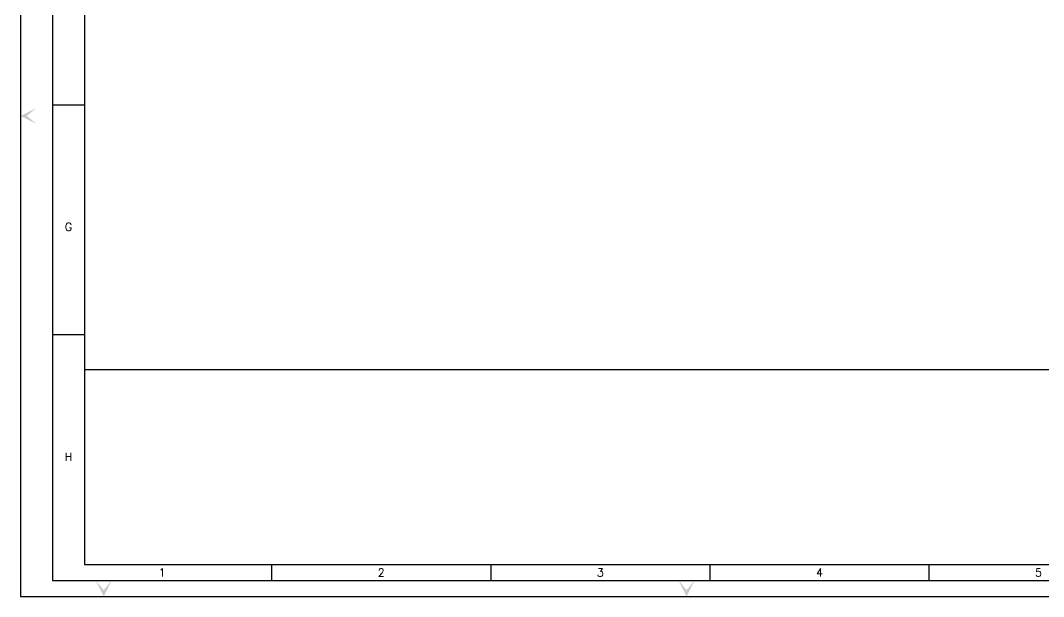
# Model space of a CAD drawing. Extents: x 482149 to 766876, y -388107 to -272741.
# Drawn here: x 510696 to 555810, y -356295 to -330904 of the extents above; entities that cross this region are included whole.
import ezdxf
from ezdxf.enums import TextEntityAlignment as Align

# ---------------------------------------------------------------- set-up
doc = ezdxf.new("R2010")
doc.units = 0
doc.header["$LTSCALE"] = 500
doc.header["$MEASUREMENT"] = 0
doc.layers.add('PNA', color=10, linetype='Continuous')
doc.styles.add('ROMANS', font='simplex.shx', dxfattribs={"width": 0.8, "height": 275, "bigfont": 'bigfont.shx'})

# ---------------------------------------------------------------- blocks, each defined once
blk = doc.blocks.new('FOLDER')
at = {"layer": 'PNA'}
for points in [[(-1250, 2500), (0, 0), (0, 1000)], [(1250, 2500), (0, 0), (0, 1000)]]:
    blk.add_solid(points, dxfattribs=at)
blk = doc.blocks.new('A1')
at = {"color": 1}
blk.add_line((81794, 6959), (1969, 6959), dxfattribs=at)
at = {"flags": 128}
blk.add_lwpolyline([(0, 0), (82779, 0), (82779, 58231), (0, 58231)], close=True, dxfattribs=at)
at = {"layer": 'PNA'}
for p, q in [((984, 15109), (1969, 15109)), ((984, 8047), (1969, 8047)), ((7718, 984), (7718, 492)), ((14453, 984), (14453, 492)), ((21187, 984), (21187, 492)), ((27921, 984), (27921, 492))]:
    blk.add_line(p, q, dxfattribs=at)
at = {"layer": 'PNA', "color": 1}
for points in [[(984, 492), (82287, 492), (82287, 57739), (984, 57739)], [(1969, 984), (81794, 984), (81794, 57247), (1969, 57247)]]:
    blk.add_lwpolyline(points, close=True, dxfattribs=at)
at = {"layer": 'PNA', "xscale": 0.196857838483993, "yscale": 0.196857838483993, "zscale": 0.196857838483993, "rotation": 270}
blk.add_blockref('FOLDER', (0, 14764), dxfattribs=at)
at = {"layer": 'PNA', "xscale": 0.1968578388914466, "yscale": 0.1968578388914466, "zscale": 0.1968578388914466}
for p in [(2559, 0), (20473, 0)]:
    blk.add_blockref('FOLDER', p, dxfattribs=at)
at = {"layer": 'PNA', "style": 'ROMANS'}
for s, p in [('G', (1476, 11355)), ('H', (1476, 4292)), ('1', (4352, 738)), ('2', (11086, 738)), ('3', (17821, 738)), ('4', (24555, 738)), ('5', (31289, 738))]:
    blk.add_text(s, height=246, dxfattribs=at).set_placement(p, align=Align.MIDDLE)

msp = doc.modelspace()

# ---------------------------------------------------------------- block references
at = {"xscale": 1.434849416022188, "yscale": 1.434849416022188, "zscale": 1.434849416022188}
msp.add_blockref('A1', (510695.778, -356294.5), dxfattribs=at)

doc.saveas('drawing.dxf')
